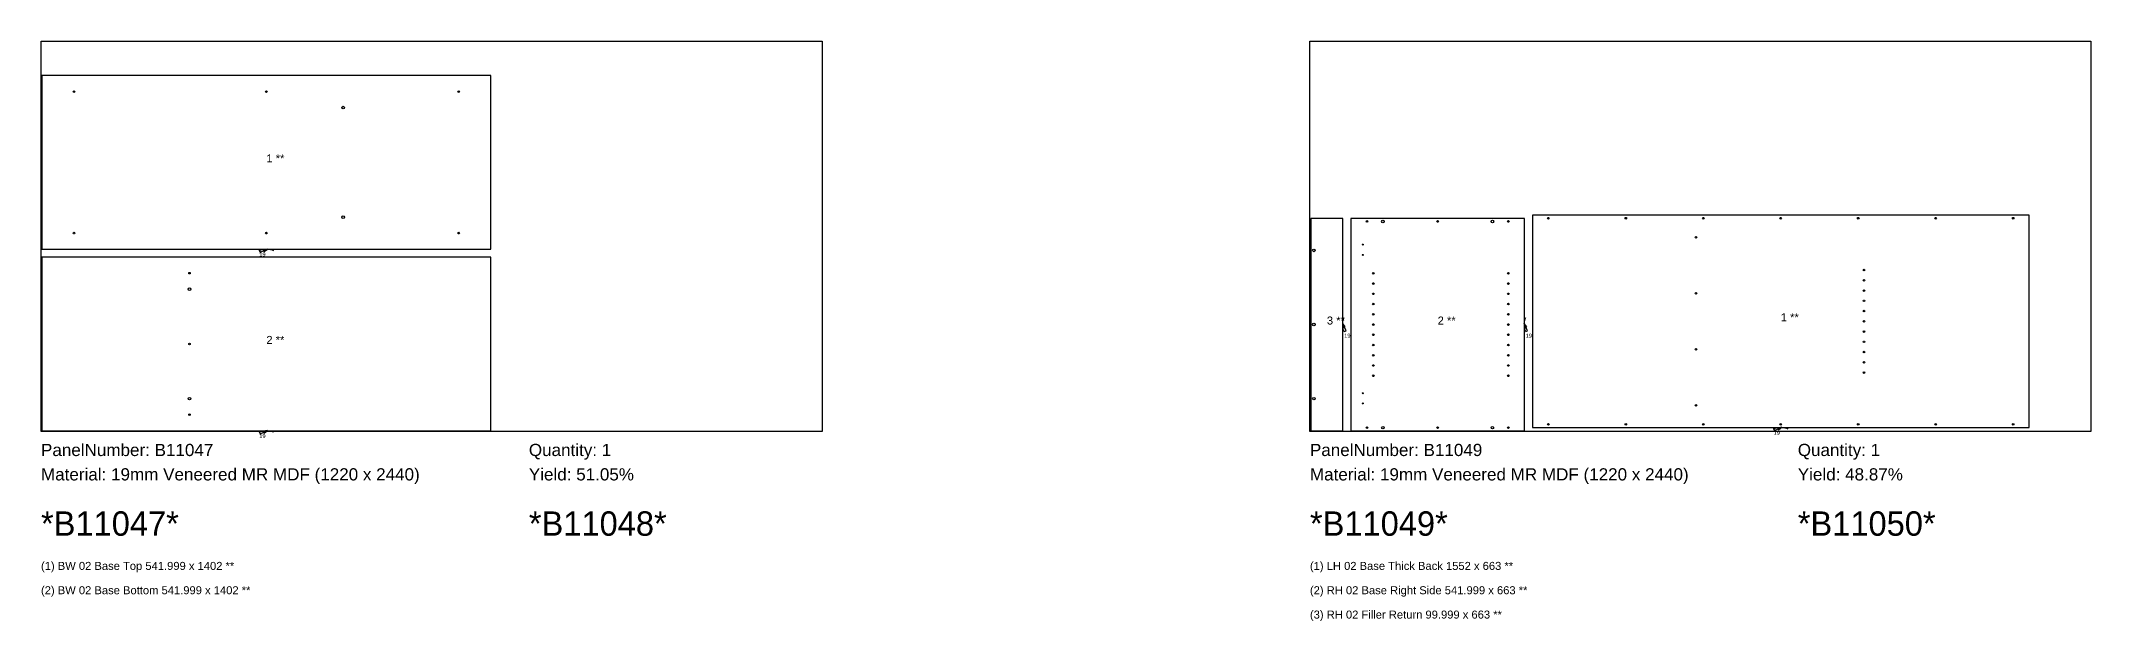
# Model space of a CAD drawing. Header units: inches. Extents: x -5 to 121280, y -1351 to 1225.
# Drawn here: x 91092 to 97496, y -591 to 1220 of the extents above; entities that cross this region are included whole.
import ezdxf

# ---------------------------------------------------------------- set-up
doc = ezdxf.new("R2010")
doc.units = ezdxf.units.IN
doc.header["$MEASUREMENT"] = 0
for name, color, linetype in [('BORDER_Z19P0RT1015', 7, 'Continuous'), ('NESTBORDER_Z19P0', 7, 'Continuous'), ('NESTTEXT', 1, 'Continuous'), ('PLINEDIRECTION', 6, 'Continuous'), ('VBORE_Z11P0', 3, 'Continuous'), ('VBORE_Z12P0', 3, 'Continuous'), ('VBORE_Z19P0', 3, 'Continuous'), ('VBORE_Z20P0', 3, 'Continuous'), ('VBORE_Z2P0', 3, 'Continuous')]:
    doc.layers.add(name, color=color, linetype=linetype)
doc.styles.add('BARCODE', font='3of9.TTF', dxfattribs={"height": 3})
doc.styles.get("Standard").update_dxf_attribs({"font": 'arial.ttf'})

msp = doc.modelspace()

# ---------------------------------------------------------------- linework, layer by layer
at = {"layer": 'BORDER_Z19P0RT1015', "color": 2}
for points in [[(91773.8, 566, -0.103855), (91792.8, 570), (92497, 570), (92497, 1112), (91095, 1112), (91095, 570), (91799.2, 570, -0.103855), (91818.2, 566)], [(95163, 312.3, -0.103855), (95159, 331.3), (95159, 666), (95059, 666), (95059, 3), (95159, 3), (95159, 337.7, -0.103855), (95163, 356.7)], [(95730, 312.3, -0.103855), (95726, 331.3), (95726, 666), (95184, 666), (95184, 3), (95726, 3), (95726, 337.7, -0.103855), (95730, 356.7)], [(96504.5, 9.1, -0.103855), (96523.6, 13.1), (97302.8, 13.1), (97302.8, 676.1), (95750.8, 676.1), (95750.8, 13.1), (96529.9, 13.1, -0.103855), (96549, 9.1)], [(91773.8, -1, -0.103855), (91792.8, 3), (92497, 3), (92497, 545), (91095, 545), (91095, 3), (91799.2, 3, -0.103855), (91818.2, -1)]]:
    msp.add_lwpolyline(points, format="xyb", dxfattribs=at)
at = {"layer": 'NESTBORDER_Z19P0', "color": 2}
for points in [[(91092, 0), (91092, 1220), (93532, 1220), (93532, 0)], [(95056, 0), (95056, 1220), (97496, 1220), (97496, 0)]]:
    msp.add_lwpolyline(points, close=True, dxfattribs=at)
at = {"layer": 'PLINEDIRECTION', "color": 6}
for points in [[(91773.8, 566), (91776.3, 560.2), (91799.6, 570.4), (91786.7, 568.2), (91789.2, 562.4), (91799.6, 570.4), (91787.3, 566.7), (91788.6, 563.8), (91799.6, 570.4)], [(95163, 312.3), (95168.8, 314.8), (95158.6, 338.1), (95160.8, 325.2), (95166.6, 327.7), (95158.6, 338.1), (95162.3, 325.8), (95165.2, 327.1), (95158.6, 338.1)], [(95730, 312.3), (95735.8, 314.8), (95725.6, 338.1), (95727.8, 325.2), (95733.6, 327.7), (95725.6, 338.1), (95729.3, 325.8), (95732.2, 327.1), (95725.6, 338.1)], [(91773.8, -1), (91776.3, -6.8), (91799.6, 3.4), (91786.7, 1.2), (91789.2, -4.6), (91799.6, 3.4), (91787.3, -0.3), (91788.6, -3.2), (91799.6, 3.4)], [(96504.5, 9.1), (96507.1, 3.2), (96530.3, 13.5), (96517.4, 11.3), (96520, 5.4), (96530.3, 13.5), (96518.1, 9.8), (96519.4, 6.9), (96530.3, 13.5)]]:
    msp.add_lwpolyline(points, dxfattribs=at)
at = {"layer": 'VBORE_Z11P0', "color": 3}
for centre in [(95254, 494.5), (95254, 462.5), (95676, 494.5), (95676, 462.5), (96787, 504.6), (96787, 504.6), (96787, 472.6), (96787, 472.6), (95254, 430.5), (95254, 398.5), (95676, 430.5), (95676, 398.5), (96787, 440.6), (96787, 440.6), (96787, 408.6), (96787, 408.6), (95254, 366.5), (95254, 334.5), (95676, 366.5), (95676, 334.5), (96787, 376.6), (96787, 376.6), (96787, 344.6), (96787, 344.6), (95254, 302.5), (95254, 270.5), (95676, 302.5), (95676, 270.5), (96787, 312.6), (96787, 312.6), (96787, 280.6), (96787, 280.6), (95254, 238.5), (95254, 206.5), (95676, 238.5), (95676, 206.5), (96787, 248.6), (96787, 248.6), (96787, 216.6), (96787, 216.6), (95254, 174.5), (95676, 174.5), (96787, 184.6), (96787, 184.6)]:
    msp.add_circle(centre, 2.5, dxfattribs=at)
at = {"layer": 'VBORE_Z12P0', "color": 3}
for centre in [(92036, 1012), (92036, 670), (95284, 656.5), (95626, 656.5), (91556, 445), (91556, 103), (95284, 12.5), (95626, 12.5)]:
    msp.add_circle(centre, 4, dxfattribs=at)
at = {"layer": 'VBORE_Z12P0', "color": 1}
for centre in [(95068.5, 566), (95068.5, 334.5), (95068.5, 103)]:
    msp.add_circle(centre, 4, dxfattribs=at)
at = {"layer": 'VBORE_Z19P0', "color": 3}
for centre in [(95234, 656.5), (95455, 656.5), (95676, 656.5), (95800.8, 666.6), (96042.8, 666.6), (96284.8, 666.6), (96526.8, 666.6), (96768.8, 666.6), (97010.8, 666.6), (97252.8, 666.6), (96261.8, 607.1), (96261.8, 432.1), (96261.8, 257.1), (96261.8, 82.1), (95234, 12.5), (95455, 12.5), (95676, 12.5), (95800.8, 22.6), (96042.8, 22.6), (96284.8, 22.6), (96526.8, 22.6), (96768.8, 22.6), (97010.8, 22.6), (97252.8, 22.6)]:
    msp.add_circle(centre, 2.5, dxfattribs=at)
at = {"layer": 'VBORE_Z19P0', "color": 1}
for centre in [(91556, 495), (91556, 274), (91556, 53)]:
    msp.add_circle(centre, 2.5, dxfattribs=at)
at = {"layer": 'VBORE_Z20P0', "color": 3}
for centre in [(91195, 1062), (91796, 1062), (92397, 1062), (91195, 620), (91796, 620), (92397, 620)]:
    msp.add_circle(centre, 2.5, dxfattribs=at)
at = {"layer": 'VBORE_Z2P0', "color": 3}
for centre in [(95221, 584), (95221, 552), (95221, 120), (95221, 88)]:
    msp.add_circle(centre, 1.5, dxfattribs=at)

# ---------------------------------------------------------------- texts
at = {"layer": 'NESTTEXT', "color": 1}
for s, height, p in [('1 **', 25, (91796, 841)), ('3 **', 25, (95109, 334.5)), ('2 **', 25, (95455, 334.5)), ('1 **', 25, (96526.8, 344.6)), ('2 **', 25, (91796, 274)), ('PanelNumber: B11047', 38.1, (91092, -76.2)), ('Quantity: 1', 38.1, (92616, -76.2)), ('PanelNumber: B11049', 38.1, (95056, -76.2)), ('Quantity: 1', 38.1, (96580, -76.2)), ('Material: 19mm Veneered MR MDF (1220 x 2440)', 38.1, (91092, -152.4)), ('Yield: 51.05%', 38.1, (92616, -152.4)), ('Material: 19mm Veneered MR MDF (1220 x 2440)', 38.1, (95056, -152.4)), ('Yield: 48.87%', 38.1, (96580, -152.4)), ('(1) BW 02 Base Top 541.999 x 1402 **', 25, (91092, -431.8)), ('(1) LH 02 Base Thick Back 1552 x 663 **', 25, (95056, -431.8)), ('(2) BW 02 Base Bottom 541.999 x 1402 **', 25, (91092, -507.8)), ('(2) RH 02 Base Right Side 541.999 x 663 **', 25, (95056, -507.8)), ('(3) RH 02 Filler Return 99.999 x 663 **', 25, (95056, -583.8))]:
    msp.add_text(s, height=height, dxfattribs=at).set_placement(p)
at = {"layer": 'NESTTEXT', "color": 1, "style": 'BARCODE'}
for s, p in [('*B11047*', (91092, -325.1)), ('*B11048*', (92616, -325.1)), ('*B11049*', (95056, -325.1)), ('*B11050*', (96580, -325.1))]:
    msp.add_text(s, height=76.2, dxfattribs=at).set_placement(p)
at = {"layer": 'PLINEDIRECTION', "color": 6}
for p in [(91773.8, 547), (95163, 293.3), (95730, 293.3), (96504.5, -9.9), (91773.8, -20)]:
    msp.add_text('19', height=12.7, dxfattribs=at).set_placement(p)

doc.saveas('drawing.dxf')
